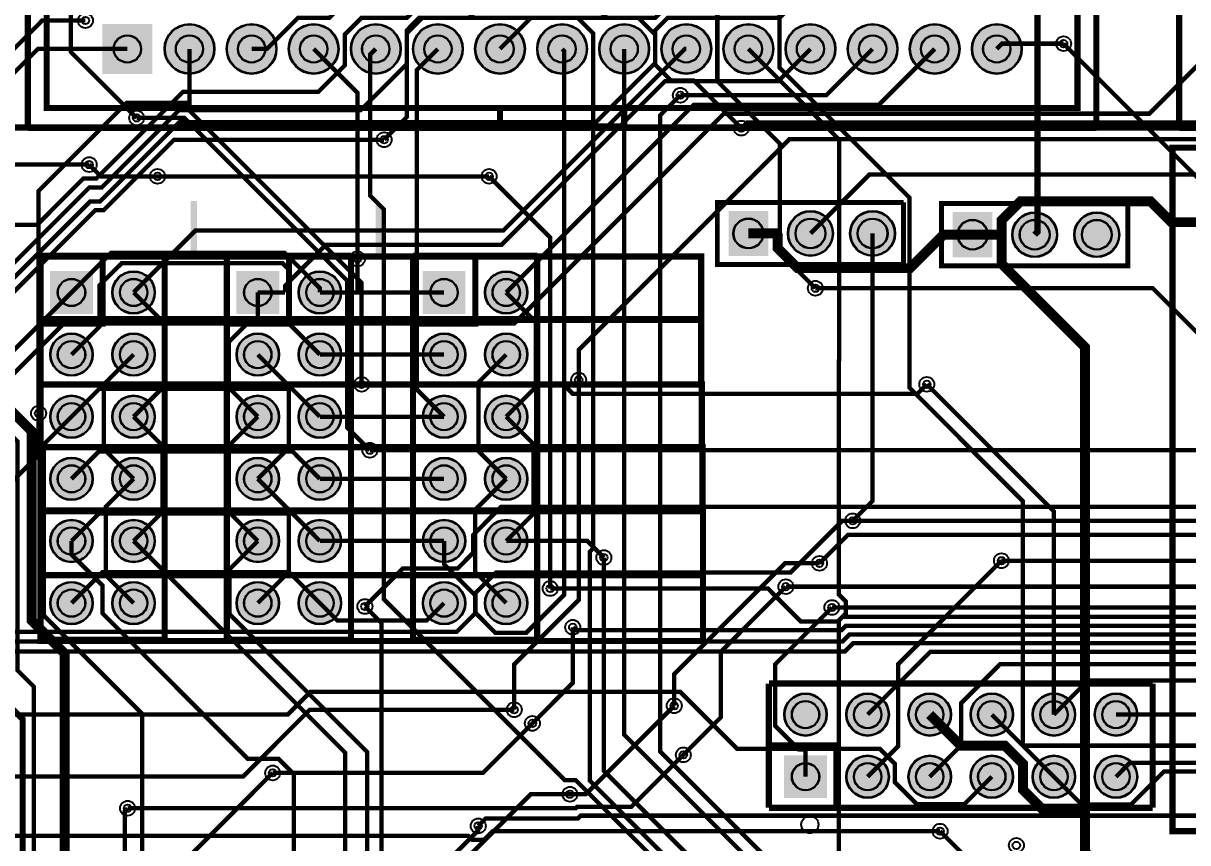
# Model space of a CAD drawing. Header units: millimetres. Extents: x 0 to 210, y -1 to 136.
# Drawn here: x 35.62 to 83.25, y 34.96 to 68.46 of the extents above; entities that cross this region are included whole.
import ezdxf

# ---------------------------------------------------------------- set-up
doc = ezdxf.new("R2010")
doc.units = ezdxf.units.MM
for name, color, linetype, true_color in [('BottomLayer', 7, 'Continuous', 0x0000ff), ('BottomSolderMaskLayer', 7, 'Continuous', 0xaa00ff), ('Hole', 7, 'Continuous', 0x222222), ('Multi-Layer', 7, 'Continuous', 0xc0c0c0), ('TopLayer', 7, 'Continuous', 0xff0000), ('TopSilkLayer', 7, 'Continuous', 0xffcc00), ('TopSolderMaskLayer', 7, 'Continuous', 0x800080)]:
    doc.layers.add(name, color=color, linetype=linetype, true_color=true_color)

msp = doc.modelspace()

# ---------------------------------------------------------------- hatches: boundary and pattern name
at = {"layer": 'BottomSolderMaskLayer'}
for points in [[(38.852, 68.436), (40.903, 68.436), (40.903, 66.385), (38.852, 66.385)], [(41.392, 67.411, 1), (43.443, 67.411, 1)], [(43.932, 67.411, 1), (45.983, 67.411, 1)], [(46.472, 67.411, 1), (48.523, 67.411, 1)], [(49.012, 67.411, 1), (51.063, 67.411, 1)], [(51.552, 67.411, 1), (53.603, 67.411, 1)], [(54.092, 67.411, 1), (56.143, 67.411, 1)], [(56.632, 67.411, 1), (58.683, 67.411, 1)], [(59.172, 67.411, 1), (61.223, 67.411, 1)], [(61.712, 67.411, 1), (63.763, 67.411, 1)], [(64.252, 67.411, 1), (66.303, 67.411, 1)], [(66.792, 67.411, 1), (68.843, 67.411, 1)], [(69.332, 67.411, 1), (71.383, 67.411, 1)], [(71.872, 67.411, 1), (73.923, 67.411, 1)], [(74.412, 67.411, 1), (76.463, 67.411, 1)], [(64.465, 60.792), (66.091, 60.792), (66.091, 58.941), (64.465, 58.941)], [(66.892, 59.867, 1), (68.743, 59.867, 1)], [(69.432, 59.867, 1), (71.283, 59.867, 1)], [(73.635, 60.743), (75.26, 60.743), (75.26, 58.892), (73.635, 58.892)], [(76.062, 59.817, 1), (77.913, 59.817, 1)], [(78.602, 59.817, 1), (80.453, 59.817, 1)], [(38.467, 58.33), (38.467, 56.58), (36.717, 56.58), (36.717, 58.33)], [(39.257, 57.455, 1), (41.008, 57.455, 1)], [(46.087, 58.33), (46.087, 56.58), (44.337, 56.58), (44.337, 58.33)], [(46.877, 57.455, 1), (48.628, 57.455, 1)], [(53.707, 58.33), (53.707, 56.58), (51.957, 56.58), (51.957, 58.33)], [(54.497, 57.455, 1), (56.248, 57.455, 1)], [(36.717, 54.915, 1), (38.468, 54.915, 1)], [(39.257, 54.915, 1), (41.008, 54.915, 1)], [(44.337, 54.915, 1), (46.088, 54.915, 1)], [(46.877, 54.915, 1), (48.628, 54.915, 1)], [(51.957, 54.915, 1), (53.708, 54.915, 1)], [(54.497, 54.915, 1), (56.248, 54.915, 1)], [(36.717, 52.375, 1), (38.468, 52.375, 1)], [(39.257, 52.375, 1), (41.008, 52.375, 1)], [(44.337, 52.375, 1), (46.088, 52.375, 1)], [(46.877, 52.375, 1), (48.628, 52.375, 1)], [(51.957, 52.375, 1), (53.708, 52.375, 1)], [(54.497, 52.375, 1), (56.248, 52.375, 1)], [(36.717, 49.835, 1), (38.468, 49.835, 1)], [(39.257, 49.835, 1), (41.008, 49.835, 1)], [(44.337, 49.835, 1), (46.088, 49.835, 1)], [(46.877, 49.835, 1), (48.628, 49.835, 1)], [(51.957, 49.835, 1), (53.708, 49.835, 1)], [(54.497, 49.835, 1), (56.248, 49.835, 1)], [(36.717, 47.295, 1), (38.468, 47.295, 1)], [(39.257, 47.295, 1), (41.008, 47.295, 1)], [(44.337, 47.295, 1), (46.088, 47.295, 1)], [(46.877, 47.295, 1), (48.628, 47.295, 1)], [(51.957, 47.295, 1), (53.708, 47.295, 1)], [(54.497, 47.295, 1), (56.248, 47.295, 1)], [(36.717, 44.755, 1), (38.468, 44.755, 1)], [(39.257, 44.755, 1), (41.008, 44.755, 1)], [(44.337, 44.755, 1), (46.088, 44.755, 1)], [(46.877, 44.755, 1), (48.628, 44.755, 1)], [(51.957, 44.755, 1), (53.708, 44.755, 1)], [(54.497, 44.755, 1), (56.248, 44.755, 1)], [(66.739, 40.197, 1), (68.49, 40.197, 1)], [(69.279, 40.197, 1), (71.03, 40.197, 1)], [(71.819, 40.197, 1), (73.57, 40.197, 1)], [(74.359, 40.197, 1), (76.11, 40.197, 1)], [(76.899, 40.197, 1), (78.65, 40.197, 1)], [(79.439, 40.197, 1), (81.19, 40.197, 1)], [(66.739, 38.532), (68.49, 38.532), (68.49, 36.782), (66.739, 36.782)], [(69.279, 37.657, 1), (71.03, 37.657, 1)], [(71.819, 37.657, 1), (73.57, 37.657, 1)], [(74.359, 37.657, 1), (76.11, 37.657, 1)], [(76.899, 37.657, 1), (78.65, 37.657, 1)], [(79.439, 37.657, 1), (81.19, 37.657, 1)]]:
    msp.add_hatch(color=256, dxfattribs=at).paths.add_polyline_path(points)
at = {"layer": 'Multi-Layer'}
for points in [[(38.878, 68.411), (40.878, 68.411), (40.878, 66.411), (38.878, 66.411)], [(41.418, 67.411, 1), (43.418, 67.411, 1)], [(43.958, 67.411, 1), (45.958, 67.411, 1)], [(46.498, 67.411, 1), (48.498, 67.411, 1)], [(49.038, 67.411, 1), (51.038, 67.411, 1)], [(51.578, 67.411, 1), (53.578, 67.411, 1)], [(54.118, 67.411, 1), (56.118, 67.411, 1)], [(56.658, 67.411, 1), (58.658, 67.411, 1)], [(59.198, 67.411, 1), (61.198, 67.411, 1)], [(61.738, 67.411, 1), (63.738, 67.411, 1)], [(64.278, 67.411, 1), (66.278, 67.411, 1)], [(66.818, 67.411, 1), (68.818, 67.411, 1)], [(69.358, 67.411, 1), (71.358, 67.411, 1)], [(71.898, 67.411, 1), (73.898, 67.411, 1)], [(74.438, 67.411, 1), (76.438, 67.411, 1)], [(64.49, 60.767), (66.065, 60.767), (66.065, 58.967), (64.49, 58.967)], [(66.918, 59.867, 1), (68.718, 59.867, 1)], [(69.458, 59.867, 1), (71.258, 59.867, 1)], [(73.66, 60.717), (75.235, 60.717), (75.235, 58.917), (73.66, 58.917)], [(76.088, 59.817, 1), (77.888, 59.817, 1)], [(78.628, 59.817, 1), (80.428, 59.817, 1)], [(38.442, 58.305), (38.442, 56.605), (36.742, 56.605), (36.742, 58.305)], [(39.282, 57.455, 1), (40.982, 57.455, 1)], [(46.062, 58.305), (46.062, 56.605), (44.362, 56.605), (44.362, 58.305)], [(46.902, 57.455, 1), (48.602, 57.455, 1)], [(53.682, 58.305), (53.682, 56.605), (51.982, 56.605), (51.982, 58.305)], [(54.522, 57.455, 1), (56.222, 57.455, 1)], [(36.742, 54.915, 1), (38.442, 54.915, 1)], [(39.282, 54.915, 1), (40.982, 54.915, 1)], [(44.362, 54.915, 1), (46.062, 54.915, 1)], [(46.902, 54.915, 1), (48.602, 54.915, 1)], [(51.982, 54.915, 1), (53.682, 54.915, 1)], [(54.522, 54.915, 1), (56.222, 54.915, 1)], [(36.742, 52.375, 1), (38.442, 52.375, 1)], [(39.282, 52.375, 1), (40.982, 52.375, 1)], [(44.362, 52.375, 1), (46.062, 52.375, 1)], [(46.902, 52.375, 1), (48.602, 52.375, 1)], [(51.982, 52.375, 1), (53.682, 52.375, 1)], [(54.522, 52.375, 1), (56.222, 52.375, 1)], [(36.742, 49.835, 1), (38.442, 49.835, 1)], [(39.282, 49.835, 1), (40.982, 49.835, 1)], [(44.362, 49.835, 1), (46.062, 49.835, 1)], [(46.902, 49.835, 1), (48.602, 49.835, 1)], [(51.982, 49.835, 1), (53.682, 49.835, 1)], [(54.522, 49.835, 1), (56.222, 49.835, 1)], [(36.742, 47.295, 1), (38.442, 47.295, 1)], [(39.282, 47.295, 1), (40.982, 47.295, 1)], [(44.362, 47.295, 1), (46.062, 47.295, 1)], [(46.902, 47.295, 1), (48.602, 47.295, 1)], [(51.982, 47.295, 1), (53.682, 47.295, 1)], [(54.522, 47.295, 1), (56.222, 47.295, 1)], [(36.742, 44.755, 1), (38.442, 44.755, 1)], [(39.282, 44.755, 1), (40.982, 44.755, 1)], [(44.362, 44.755, 1), (46.062, 44.755, 1)], [(46.902, 44.755, 1), (48.602, 44.755, 1)], [(51.982, 44.755, 1), (53.682, 44.755, 1)], [(54.522, 44.755, 1), (56.222, 44.755, 1)], [(66.765, 40.197, 1), (68.465, 40.197, 1)], [(69.305, 40.197, 1), (71.005, 40.197, 1)], [(71.845, 40.197, 1), (73.545, 40.197, 1)], [(74.385, 40.197, 1), (76.085, 40.197, 1)], [(76.925, 40.197, 1), (78.625, 40.197, 1)], [(79.465, 40.197, 1), (81.165, 40.197, 1)], [(66.765, 38.507), (68.464, 38.507), (68.464, 36.807), (66.765, 36.807)], [(69.305, 37.657, 1), (71.005, 37.657, 1)], [(71.845, 37.657, 1), (73.545, 37.657, 1)], [(74.385, 37.657, 1), (76.085, 37.657, 1)], [(76.925, 37.657, 1), (78.625, 37.657, 1)], [(79.465, 37.657, 1), (81.165, 37.657, 1)]]:
    msp.add_hatch(color=256, dxfattribs=at).paths.add_polyline_path(points)
at = {"layer": 'TopSilkLayer'}
for points in [[(42.469, 61.189), (42.723, 61.189), (42.723, 59.03), (42.469, 59.03), (42.469, 61.189)], [(50.038, 61.036), (50.292, 61.036), (50.292, 58.877), (50.038, 58.877), (50.038, 61.036)]]:
    msp.add_hatch(color=256, dxfattribs=at).paths.add_polyline_path(points)
at = {"layer": 'TopSolderMaskLayer'}
for points in [[(38.852, 68.436), (40.903, 68.436), (40.903, 66.385), (38.852, 66.385)], [(41.392, 67.411, 1), (43.443, 67.411, 1)], [(43.932, 67.411, 1), (45.983, 67.411, 1)], [(46.472, 67.411, 1), (48.523, 67.411, 1)], [(49.012, 67.411, 1), (51.063, 67.411, 1)], [(51.552, 67.411, 1), (53.603, 67.411, 1)], [(54.092, 67.411, 1), (56.143, 67.411, 1)], [(56.632, 67.411, 1), (58.683, 67.411, 1)], [(59.172, 67.411, 1), (61.223, 67.411, 1)], [(61.712, 67.411, 1), (63.763, 67.411, 1)], [(64.252, 67.411, 1), (66.303, 67.411, 1)], [(66.792, 67.411, 1), (68.843, 67.411, 1)], [(69.332, 67.411, 1), (71.383, 67.411, 1)], [(71.872, 67.411, 1), (73.923, 67.411, 1)], [(74.412, 67.411, 1), (76.463, 67.411, 1)], [(64.465, 60.792), (66.091, 60.792), (66.091, 58.941), (64.465, 58.941)], [(66.892, 59.867, 1), (68.743, 59.867, 1)], [(69.432, 59.867, 1), (71.283, 59.867, 1)], [(73.635, 60.743), (75.26, 60.743), (75.26, 58.892), (73.635, 58.892)], [(76.062, 59.817, 1), (77.913, 59.817, 1)], [(78.602, 59.817, 1), (80.453, 59.817, 1)], [(38.467, 58.33), (38.467, 56.58), (36.717, 56.58), (36.717, 58.33)], [(39.257, 57.455, 1), (41.008, 57.455, 1)], [(46.087, 58.33), (46.087, 56.58), (44.337, 56.58), (44.337, 58.33)], [(46.877, 57.455, 1), (48.628, 57.455, 1)], [(53.707, 58.33), (53.707, 56.58), (51.957, 56.58), (51.957, 58.33)], [(54.497, 57.455, 1), (56.248, 57.455, 1)], [(36.717, 54.915, 1), (38.468, 54.915, 1)], [(39.257, 54.915, 1), (41.008, 54.915, 1)], [(44.337, 54.915, 1), (46.088, 54.915, 1)], [(46.877, 54.915, 1), (48.628, 54.915, 1)], [(51.957, 54.915, 1), (53.708, 54.915, 1)], [(54.497, 54.915, 1), (56.248, 54.915, 1)], [(36.717, 52.375, 1), (38.468, 52.375, 1)], [(39.257, 52.375, 1), (41.008, 52.375, 1)], [(44.337, 52.375, 1), (46.088, 52.375, 1)], [(46.877, 52.375, 1), (48.628, 52.375, 1)], [(51.957, 52.375, 1), (53.708, 52.375, 1)], [(54.497, 52.375, 1), (56.248, 52.375, 1)], [(36.717, 49.835, 1), (38.468, 49.835, 1)], [(39.257, 49.835, 1), (41.008, 49.835, 1)], [(44.337, 49.835, 1), (46.088, 49.835, 1)], [(46.877, 49.835, 1), (48.628, 49.835, 1)], [(51.957, 49.835, 1), (53.708, 49.835, 1)], [(54.497, 49.835, 1), (56.248, 49.835, 1)], [(36.717, 47.295, 1), (38.468, 47.295, 1)], [(39.257, 47.295, 1), (41.008, 47.295, 1)], [(44.337, 47.295, 1), (46.088, 47.295, 1)], [(46.877, 47.295, 1), (48.628, 47.295, 1)], [(51.957, 47.295, 1), (53.708, 47.295, 1)], [(54.497, 47.295, 1), (56.248, 47.295, 1)], [(36.717, 44.755, 1), (38.468, 44.755, 1)], [(39.257, 44.755, 1), (41.008, 44.755, 1)], [(44.337, 44.755, 1), (46.088, 44.755, 1)], [(46.877, 44.755, 1), (48.628, 44.755, 1)], [(51.957, 44.755, 1), (53.708, 44.755, 1)], [(54.497, 44.755, 1), (56.248, 44.755, 1)], [(66.739, 40.197, 1), (68.49, 40.197, 1)], [(69.279, 40.197, 1), (71.03, 40.197, 1)], [(71.819, 40.197, 1), (73.57, 40.197, 1)], [(74.359, 40.197, 1), (76.11, 40.197, 1)], [(76.899, 40.197, 1), (78.65, 40.197, 1)], [(79.439, 40.197, 1), (81.19, 40.197, 1)], [(66.739, 38.532), (68.49, 38.532), (68.49, 36.782), (66.739, 36.782)], [(69.279, 37.657, 1), (71.03, 37.657, 1)], [(71.819, 37.657, 1), (73.57, 37.657, 1)], [(74.359, 37.657, 1), (76.11, 37.657, 1)], [(76.899, 37.657, 1), (78.65, 37.657, 1)], [(79.439, 37.657, 1), (81.19, 37.657, 1)]]:
    msp.add_hatch(color=256, dxfattribs=at).paths.add_polyline_path(points)

# ---------------------------------------------------------------- linework, layer by layer
at = {"layer": 'BottomLayer'}
for points, const_width in [([(76.988, 59.817), (77.1, 59.93), (77.1, 96.987), (73.092, 100.995)], 0.254), ([(77.775, 37.657), (76.505, 38.927), (76.505, 48.923), (71.872, 53.556), (71.872, 61.323), (66.548, 66.647), (66.548, 72.254), (55.834, 82.968)], 0.178), ([(44.958, 67.411), (45.584, 67.411), (46.854, 68.681), (48.138, 68.681), (48.766, 69.309), (48.766, 81.822), (48.887, 81.942)], 0.178), ([(68.019, 57.627), (66.567, 59.079), (66.567, 63.535), (64.008, 66.094), (64.008, 70.49), (54.011, 80.487), (50.636, 80.487)], 0.178), ([(56.179, 72.291), (57.202, 72.291), (58.929, 70.564), (58.929, 69.242), (59.49, 68.681), (60.779, 68.681), (61.469, 67.991), (61.469, 66.766), (62.118, 66.117), (63.043, 66.117), (64.989, 64.172)], 0.178), ([(50.379, 63.699), (51.309, 64.629), (51.309, 68.053), (51.937, 68.681), (53.848, 68.681), (55.118, 69.951)], 0.178), ([(38.161, 68.571), (36.393, 68.571), (30.557, 62.735), (27.253, 62.735), (25.906, 61.388), (25.906, 59.003), (25.409, 58.506), (25.046, 58.506), (24.349, 59.203), (22.809, 59.203), (21.696, 58.09), (21.108, 58.09)], 0.178), ([(55.118, 67.411), (56.386, 68.68), (58.3, 68.68), (58.927, 68.052), (58.927, 46.989), (58.794, 46.856), (58.794, 37.492), (70.838, 25.448), (70.838, 24.892), (74.16, 21.57), (75.56, 21.57)], 0.178), ([(78.17, 67.626), (84.423, 61.372), (84.423, 32.875), (84.643, 32.655), (84.643, 25.513)], 0.178), ([(30.109, 61.299), (36.22, 67.411), (39.878, 67.411)], 0.178), ([(42.418, 67.411), (42.418, 65.203)], 0.178), ([(49.289, 58.829), (49.289, 65.619), (47.498, 67.411)], 0.178), ([(71.305, 21.736), (70.12, 22.922), (70.12, 25.612), (58.217, 37.515), (57.77, 37.515), (50.369, 44.916), (50.369, 60.854), (49.805, 61.417), (49.805, 67.178), (50.038, 67.411)], 0.178), ([(52.832, 52.375), (51.714, 53.494), (51.714, 66.547), (52.578, 67.411)], 0.178), ([(52.832, 47.295), (52.832, 46.341), (54.102, 45.071), (54.102, 44.369), (54.931, 43.54), (56.191, 43.54), (57.746, 45.095), (57.746, 67.322), (57.658, 67.411)], 0.178), ([(76.58, 24.311), (75.747, 25.143), (74.43, 25.143), (60.198, 39.375), (60.198, 67.411)], 0.178), ([(76.699, 25.196), (68.972, 32.923), (68.972, 44.041), (69.269, 44.338), (69.269, 44.814), (68.972, 45.112), (68.972, 54.67), (68.987, 54.685), (68.987, 63.702), (65.278, 67.411)], 0.178), ([(42.418, 65.203), (39.844, 65.203), (36.245, 61.605), (36.245, 52.513)], 0.178), ([(42.418, 65.203), (42.418, 64.89), (49.459, 57.849), (49.459, 53.699)], 0.178), ([(62.496, 65.519), (61.671, 64.695), (61.671, 38.688), (74.29, 26.069), (74.354, 26.069), (74.354, 26.069)], 0.178), ([(40.257, 64.591), (42.211, 64.591), (48.871, 57.931), (48.871, 51.929), (49.796, 51.004)], 0.178), ([(38.315, 62.683), (38.796, 62.202), (41.109, 62.202)], 0.178), ([(54.672, 62.202), (57.173, 59.701), (57.173, 45.352)], 0.178), ([(74.448, 59.817), (75.642, 59.817)], 0.406), ([(79.045, 36.356), (79.045, 55.22), (75.642, 58.623), (75.642, 59.817)], 0.406), ([(70.358, 59.867), (70.358, 48.933), (69.545, 48.12)], 0.178), ([(47.752, 57.455), (47.752, 57.631), (46.313, 59.07), (39.208, 59.07), (37.592, 57.455)], 0.178), ([(47.752, 54.915), (46.485, 56.182), (46.485, 58.393), (46.224, 58.653), (39.648, 58.653), (38.736, 57.742), (38.736, 56.059), (37.592, 54.915)], 0.178), ([(40.132, 52.375), (41.374, 53.617), (41.374, 56.213), (40.132, 57.455)], 0.178), ([(45.212, 57.455), (45.212, 56.338)], 0.178), ([(55.372, 52.375), (56.59, 53.593), (56.59, 56.237), (55.372, 57.455)], 0.178), ([(45.212, 52.375), (44.029, 53.559), (44.029, 55.434), (44.933, 56.338), (45.212, 56.338)], 0.178), ([(31.998, 55.755), (35.968, 51.784), (35.968, 44.039), (37.312, 42.695), (37.312, 31.307)], 0.406), ([(40.132, 49.835), (38.915, 51.052), (38.915, 53.698), (40.132, 54.915)], 0.178), ([(45.212, 49.835), (46.482, 51.105), (46.482, 53.645), (45.212, 54.915)], 0.178), ([(55.372, 49.835), (54.242, 50.965), (54.242, 53.785), (55.372, 54.915)], 0.178), ([(55.7, 40.396), (55.7, 42.248), (58.337, 44.885), (58.337, 53.881)], 0.178), ([(77.775, 40.197), (77.775, 48.5), (72.575, 53.699)], 0.178), ([(36.34, 24.721), (36.054, 25.007), (36.054, 41.334), (35.381, 42.007), (35.381, 51.364), (33.901, 52.844)], 0.178), ([(41.326, 23.89), (41.326, 25.75), (40.482, 26.594), (40.482, 40.226), (36.464, 44.244), (36.464, 51.247), (37.592, 52.375)], 0.178), ([(40.132, 52.375), (41.316, 51.191), (41.316, 48.479), (40.132, 47.295)], 0.178), ([(45.212, 52.375), (44.029, 51.191), (44.029, 48.479), (45.212, 47.295)], 0.178), ([(55.372, 47.295), (56.491, 48.414), (56.491, 51.256), (55.372, 52.375)], 0.178), ([(40.132, 44.755), (39.002, 45.885), (39.002, 48.705), (40.132, 49.835)], 0.178), ([(45.212, 44.755), (46.482, 46.025), (46.482, 48.565), (45.212, 49.835)], 0.178), ([(55.372, 44.755), (54.102, 46.025), (54.102, 48.565), (55.372, 49.835)], 0.178), ([(37.592, 47.295), (37.592, 46.742), (38.862, 45.472), (38.862, 44.333), (44.808, 38.387), (46.059, 38.387), (46.683, 37.763), (46.683, 23.89)], 0.178), ([(48.788, 25.028), (48.788, 38.64), (40.132, 47.295)], 0.178), ([(45.212, 47.295), (44.058, 46.14), (44.058, 44.297), (49.682, 38.673), (49.682, 31.74)], 0.178), ([(59.367, 46.618), (59.367, 37.899), (65.383, 31.884)], 0.178), ([(68.187, 46.382), (66.776, 46.382), (62.245, 41.851), (62.245, 40.559)], 0.178), ([(75.63, 46.487), (71.408, 42.265), (71.408, 38.91), (70.155, 37.657)], 0.178), ([(66.812, 45.427), (64.147, 42.762), (64.147, 40.081), (62.618, 38.552)], 0.178), ([(50.278, 33.496), (50.278, 43.932), (49.593, 44.618)], 0.178), ([(68.696, 44.576), (66.371, 42.251), (66.371, 39.739), (67.335, 38.774), (67.615, 38.774)], 0.178), ([(56.443, 39.838), (58.094, 41.49), (58.094, 43.766)], 0.178), ([(33.67, 29.967), (33.67, 31.837), (34.607, 32.774), (35.224, 32.774), (35.596, 33.146), (35.596, 40.008), (34.188, 41.416)], 0.254), ([(79.045, 36.356), (77.272, 36.356), (76.505, 37.124), (76.505, 38.195), (75.773, 38.927), (73.965, 38.927), (72.695, 40.197)], 0.406), ([(67.615, 37.657), (67.615, 38.774)], 0.178), ([(45.821, 37.814), (42.456, 34.449), (42.456, 23.202)], 0.178), ([(57.979, 36.941), (56.374, 36.941), (50.37, 30.938), (50.37, 25.02), (48.654, 23.304)], 0.178), ([(39.774, 25.299), (39.774, 36.256), (39.886, 36.368)], 0.178), ([(82.321, 31.307), (79.045, 34.584), (79.045, 36.356)], 0.406), ([(54.228, 35.646), (54.228, 35.464), (49.466, 30.701), (49.466, 24.857), (49.063, 24.454), (48.134, 24.454), (47.383, 25.206)], 0.178), ([(79.48, 24.876), (78.727, 25.629), (78.727, 28.84), (77.411, 30.156), (76.865, 30.156), (75.971, 31.049), (75.971, 32.576), (73.117, 35.43)], 0.178)]:
    msp.add_lwpolyline(points, dxfattribs=dict(at, const_width=const_width))
at = {"layer": 'BottomSolderMaskLayer'}
for centre, radius in [((42.418, 67.411), 1.025), ((44.958, 67.411), 1.025), ((47.498, 67.411), 1.025), ((50.038, 67.411), 1.025), ((52.578, 67.411), 1.025), ((55.118, 67.411), 1.025), ((57.658, 67.411), 1.025), ((60.198, 67.411), 1.025), ((62.738, 67.411), 1.025), ((65.278, 67.411), 1.025), ((67.818, 67.411), 1.025), ((70.358, 67.411), 1.025), ((72.898, 67.411), 1.025), ((75.438, 67.411), 1.025), ((39.878, 67.411), 0.564), ((42.418, 67.411), 0.564), ((44.958, 67.411), 0.564), ((47.498, 67.411), 0.564), ((50.038, 67.411), 0.564), ((52.578, 67.411), 0.564), ((55.118, 67.411), 0.564), ((57.658, 67.411), 0.564), ((60.198, 67.411), 0.564), ((62.738, 67.411), 0.564), ((65.278, 67.411), 0.564), ((67.818, 67.411), 0.564), ((70.358, 67.411), 0.564), ((72.898, 67.411), 0.564), ((75.438, 67.411), 0.564), ((65.278, 59.867), 0.619), ((67.818, 59.867), 0.925), ((70.358, 59.867), 0.925), ((76.988, 59.817), 0.925), ((79.528, 59.817), 0.925), ((67.818, 59.867), 0.617), ((70.358, 59.867), 0.617), ((74.448, 59.817), 0.619), ((76.988, 59.817), 0.617), ((79.528, 59.817), 0.617), ((40.132, 57.455), 0.875), ((47.752, 57.455), 0.875), ((55.372, 57.455), 0.875), ((37.592, 57.455), 0.566), ((40.132, 57.455), 0.566), ((45.212, 57.455), 0.566), ((47.752, 57.455), 0.566), ((52.832, 57.455), 0.566), ((55.372, 57.455), 0.566), ((37.592, 54.915), 0.875), ((40.132, 54.915), 0.875), ((45.212, 54.915), 0.875), ((47.752, 54.915), 0.875), ((52.832, 54.915), 0.875), ((55.372, 54.915), 0.875), ((37.592, 54.915), 0.566), ((40.132, 54.915), 0.566), ((45.212, 54.915), 0.566), ((47.752, 54.915), 0.566), ((52.832, 54.915), 0.566), ((55.372, 54.915), 0.566), ((37.592, 52.375), 0.875), ((37.592, 52.375), 0.566), ((40.132, 52.375), 0.875), ((40.132, 52.375), 0.566), ((45.212, 52.375), 0.875), ((45.212, 52.375), 0.566), ((47.752, 52.375), 0.875), ((47.752, 52.375), 0.566), ((52.832, 52.375), 0.875), ((52.832, 52.375), 0.566), ((55.372, 52.375), 0.875), ((55.372, 52.375), 0.566), ((37.592, 49.835), 0.875), ((40.132, 49.835), 0.875), ((45.212, 49.835), 0.875), ((47.752, 49.835), 0.875), ((52.832, 49.835), 0.875), ((55.372, 49.835), 0.875), ((37.592, 49.835), 0.566), ((40.132, 49.835), 0.566), ((45.212, 49.835), 0.566), ((47.752, 49.835), 0.566), ((52.832, 49.835), 0.566), ((55.372, 49.835), 0.566), ((37.592, 47.295), 0.875), ((40.132, 47.295), 0.875), ((45.212, 47.295), 0.875), ((47.752, 47.295), 0.875), ((52.832, 47.295), 0.875), ((55.372, 47.295), 0.875), ((37.592, 47.295), 0.566), ((40.132, 47.295), 0.566), ((45.212, 47.295), 0.566), ((47.752, 47.295), 0.566), ((52.832, 47.295), 0.566), ((55.372, 47.295), 0.566), ((37.592, 44.755), 0.875), ((37.592, 44.755), 0.566), ((40.132, 44.755), 0.875), ((40.132, 44.755), 0.566), ((45.212, 44.755), 0.875), ((45.212, 44.755), 0.566), ((47.752, 44.755), 0.875), ((47.752, 44.755), 0.566), ((52.832, 44.755), 0.875), ((52.832, 44.755), 0.566), ((55.372, 44.755), 0.875), ((55.372, 44.755), 0.566), ((67.615, 40.197), 0.875), ((70.155, 40.197), 0.875), ((72.695, 40.197), 0.875), ((75.235, 40.197), 0.875), ((77.775, 40.197), 0.875), ((80.315, 40.197), 0.875), ((67.615, 40.197), 0.566), ((70.155, 40.197), 0.566), ((72.695, 40.197), 0.566), ((75.235, 40.197), 0.566), ((77.775, 40.197), 0.566), ((80.315, 40.197), 0.566), ((67.615, 37.657), 0.566), ((70.155, 37.657), 0.875), ((70.155, 37.657), 0.566), ((72.695, 37.657), 0.875), ((72.695, 37.657), 0.566), ((75.235, 37.657), 0.875), ((75.235, 37.657), 0.566), ((77.775, 37.657), 0.875), ((77.775, 37.657), 0.566), ((80.315, 37.657), 0.875), ((80.315, 37.657), 0.566)]:
    msp.add_circle(centre, radius, dxfattribs=at)
at = {"layer": 'Hole'}
for centre in [(38.161, 68.571), (78.17, 67.626), (62.496, 65.519), (40.257, 64.591), (64.989, 64.171), (50.379, 63.699), (38.315, 62.683), (41.109, 62.202), (54.672, 62.202), (49.289, 58.829), (68.019, 57.627), (49.459, 53.699), (58.337, 53.881), (72.575, 53.699), (36.245, 52.513), (49.796, 51.004), (69.545, 48.12), (59.367, 46.618), (68.187, 46.382), (75.63, 46.487), (57.173, 45.352), (66.812, 45.427), (49.593, 44.617), (68.696, 44.576), (58.094, 43.766), (55.7, 40.395), (62.245, 40.559), (56.443, 39.838), (62.618, 38.552), (45.821, 37.814), (57.979, 36.941), (39.886, 36.368), (54.228, 35.646), (73.117, 35.43), (76.239, 34.849)]:
    msp.add_circle(centre, 0.152, dxfattribs=at)
at = {"layer": 'Multi-Layer'}
for centre, radius in [((38.161, 68.571), 0.305), ((42.418, 67.411), 1), ((44.958, 67.411), 1), ((47.498, 67.411), 1), ((50.038, 67.411), 1), ((52.578, 67.411), 1), ((55.118, 67.411), 1), ((57.658, 67.411), 1), ((60.198, 67.411), 1), ((62.738, 67.411), 1), ((65.278, 67.411), 1), ((67.818, 67.411), 1), ((70.358, 67.411), 1), ((72.898, 67.411), 1), ((75.438, 67.411), 1), ((39.878, 67.411), 0.55), ((42.418, 67.411), 0.55), ((44.958, 67.411), 0.55), ((47.498, 67.411), 0.55), ((50.038, 67.411), 0.55), ((52.578, 67.411), 0.55), ((55.118, 67.411), 0.55), ((57.658, 67.411), 0.55), ((60.198, 67.411), 0.55), ((62.738, 67.411), 0.55), ((65.278, 67.411), 0.55), ((67.818, 67.411), 0.55), ((70.358, 67.411), 0.55), ((72.898, 67.411), 0.55), ((75.438, 67.411), 0.55), ((78.17, 67.626), 0.305), ((62.496, 65.519), 0.305), ((40.257, 64.591), 0.305), ((64.989, 64.171), 0.305), ((50.379, 63.699), 0.305), ((38.315, 62.683), 0.305), ((41.109, 62.202), 0.305), ((54.672, 62.202), 0.305), ((67.818, 59.867), 0.9), ((70.358, 59.867), 0.9), ((76.988, 59.817), 0.9), ((79.528, 59.817), 0.9), ((65.278, 59.867), 0.6), ((67.818, 59.867), 0.6), ((70.358, 59.867), 0.6), ((74.448, 59.817), 0.6), ((76.988, 59.817), 0.6), ((79.528, 59.817), 0.6), ((49.289, 58.829), 0.305), ((40.132, 57.455), 0.85), ((47.752, 57.455), 0.85), ((55.372, 57.455), 0.85), ((37.592, 57.455), 0.55), ((40.132, 57.455), 0.55), ((45.212, 57.455), 0.55), ((47.752, 57.455), 0.55), ((52.832, 57.455), 0.55), ((55.372, 57.455), 0.55), ((68.019, 57.627), 0.305), ((37.592, 54.915), 0.85), ((40.132, 54.915), 0.85), ((45.212, 54.915), 0.85), ((47.752, 54.915), 0.85), ((52.832, 54.915), 0.85), ((55.372, 54.915), 0.85), ((37.592, 54.915), 0.55), ((40.132, 54.915), 0.55), ((45.212, 54.915), 0.55), ((47.752, 54.915), 0.55), ((52.832, 54.915), 0.55), ((55.372, 54.915), 0.55), ((49.459, 53.699), 0.305), ((58.337, 53.881), 0.305), ((72.575, 53.699), 0.305), ((37.592, 52.375), 0.85), ((37.592, 52.375), 0.55), ((40.132, 52.375), 0.85), ((40.132, 52.375), 0.55), ((45.212, 52.375), 0.85), ((45.212, 52.375), 0.55), ((47.752, 52.375), 0.85), ((47.752, 52.375), 0.55), ((52.832, 52.375), 0.85), ((52.832, 52.375), 0.55), ((55.372, 52.375), 0.85), ((55.372, 52.375), 0.55), ((36.245, 52.513), 0.305), ((49.796, 51.004), 0.305), ((37.592, 49.835), 0.85), ((40.132, 49.835), 0.85), ((45.212, 49.835), 0.85), ((47.752, 49.835), 0.85), ((52.832, 49.835), 0.85), ((55.372, 49.835), 0.85), ((37.592, 49.835), 0.55), ((40.132, 49.835), 0.55), ((45.212, 49.835), 0.55), ((47.752, 49.835), 0.55), ((52.832, 49.835), 0.55), ((55.372, 49.835), 0.55), ((37.592, 47.295), 0.85), ((40.132, 47.295), 0.85), ((45.212, 47.295), 0.85), ((47.752, 47.295), 0.85), ((52.832, 47.295), 0.85), ((55.372, 47.295), 0.85), ((69.545, 48.12), 0.305), ((37.592, 47.295), 0.55), ((40.132, 47.295), 0.55), ((45.212, 47.295), 0.55), ((47.752, 47.295), 0.55), ((52.832, 47.295), 0.55), ((55.372, 47.295), 0.55), ((59.367, 46.618), 0.305), ((68.187, 46.382), 0.305), ((75.63, 46.487), 0.305), ((66.812, 45.427), 0.305), ((37.592, 44.755), 0.85), ((37.592, 44.755), 0.55), ((40.132, 44.755), 0.85), ((40.132, 44.755), 0.55), ((45.212, 44.755), 0.85), ((45.212, 44.755), 0.55), ((47.752, 44.755), 0.85), ((47.752, 44.755), 0.55), ((52.832, 44.755), 0.85), ((52.832, 44.755), 0.55), ((55.372, 44.755), 0.85), ((55.372, 44.755), 0.55), ((57.173, 45.352), 0.305), ((49.593, 44.617), 0.305), ((68.696, 44.576), 0.305), ((58.094, 43.766), 0.305), ((67.615, 40.197), 0.85), ((70.155, 40.197), 0.85), ((72.695, 40.197), 0.85), ((75.235, 40.197), 0.85), ((77.775, 40.197), 0.85), ((80.315, 40.197), 0.85), ((55.7, 40.395), 0.305), ((62.245, 40.559), 0.305), ((67.615, 40.197), 0.55), ((70.155, 40.197), 0.55), ((72.695, 40.197), 0.55), ((75.235, 40.197), 0.55), ((77.775, 40.197), 0.55), ((80.315, 40.197), 0.55), ((56.443, 39.838), 0.305), ((62.618, 38.552), 0.305), ((45.821, 37.814), 0.305), ((67.615, 37.657), 0.55), ((70.155, 37.657), 0.85), ((70.155, 37.657), 0.55), ((72.695, 37.657), 0.85), ((72.695, 37.657), 0.55), ((75.235, 37.657), 0.85), ((75.235, 37.657), 0.55), ((77.775, 37.657), 0.85), ((77.775, 37.657), 0.55), ((80.315, 37.657), 0.85), ((80.315, 37.657), 0.55), ((57.979, 36.941), 0.305), ((39.886, 36.368), 0.305), ((54.228, 35.646), 0.305), ((73.117, 35.43), 0.305), ((76.239, 34.849), 0.305)]:
    msp.add_circle(centre, radius, dxfattribs=at)
at = {"layer": 'TopLayer'}
for points, const_width in [([(86.969, 69.951), (86.864, 69.951), (81.678, 64.765), (64.277, 64.765), (55.697, 56.185), (37.277, 56.185), (34.823, 53.731), (34.823, 52.399), (32.576, 50.153), (28.408, 50.153), (27.551, 49.296), (22.282, 49.296), (21.108, 50.47)], 0.178), ([(23.648, 58.09), (26.466, 55.271), (32.452, 55.271), (38.353, 61.173), (38.757, 61.173), (41.995, 64.411), (59.039, 64.411), (61.468, 66.84), (61.468, 68.173), (61.975, 68.681), (66.548, 68.681), (67.818, 69.951)], 0.178), ([(27.523, 59.623), (28.124, 60.224), (36.189, 60.224), (38.075, 62.11), (38.605, 62.11), (42.152, 65.657), (47.688, 65.657), (48.768, 66.737), (48.768, 67.995), (49.453, 68.681), (51.308, 68.681), (52.578, 69.951)], 0.178), ([(28.101, 58.435), (28.726, 57.81), (34.384, 57.81), (38.327, 61.752), (38.831, 61.752), (41.987, 64.908), (49.419, 64.908), (51.308, 66.797), (51.308, 68.175), (51.813, 68.681), (61.468, 68.681), (62.738, 69.951)], 0.178), ([(39.878, 69.951), (38.707, 69.951), (37.565, 68.81), (37.565, 67.283), (40.257, 64.591)], 0.178), ([(38.315, 62.683), (31.68, 62.683), (27.489, 66.873), (10.975, 66.873), (10.344, 67.504), (10.344, 68.556)], 0.178), ([(75.438, 67.411), (75.653, 67.626), (78.17, 67.626)], 0.178), ([(62.738, 67.411), (62.68, 67.411), (55.26, 59.991), (42.668, 59.991), (40.132, 57.455)], 0.178), ([(67.818, 67.411), (66.499, 66.093), (61.868, 66.093), (55.178, 59.403), (47.998, 59.403), (46.329, 57.734), (46.329, 57.455)], 0.178), ([(72.898, 67.411), (70.611, 65.124), (63.041, 65.124), (55.372, 57.455)], 0.178), ([(62.496, 65.519), (68.466, 65.519), (70.358, 67.411)], 0.178), ([(94.478, 64.949), (93.937, 64.408), (65.225, 64.408), (64.989, 64.172)], 0.178), ([(50.379, 63.699), (41.79, 63.699), (38.906, 60.815), (38.565, 60.815), (33.55, 55.8), (33.55, 53.812), (32.29, 52.553), (26.284, 52.553), (25.669, 51.938), (22.18, 51.938), (21.108, 53.01)], 0.178), ([(58.337, 53.881), (58.337, 55.102), (66.953, 63.718), (88.038, 63.718)], 0.178), ([(54.672, 62.202), (41.109, 62.202)], 0.178), ([(67.818, 59.867), (70.231, 62.28), (84.238, 62.28)], 0.178), ([(84.238, 60.33), (82.577, 60.33), (81.721, 61.185), (76.412, 61.185), (75.642, 60.414), (75.642, 59.817)], 0.406), ([(65.278, 59.867), (66.472, 59.867)], 0.406), ([(73.254, 59.817), (71.885, 58.449), (67.293, 58.449), (66.472, 59.27), (66.472, 59.867)], 0.406), ([(74.448, 59.817), (73.254, 59.817)], 0.406), ([(74.448, 59.817), (75.642, 59.817)], 0.406), ([(49.289, 57.455), (49.289, 58.829)], 0.178), ([(116.584, 58.73), (100.026, 58.73), (96.283, 54.988), (95.864, 54.988), (87.364, 46.487), (75.63, 46.487)], 0.178), ([(87.505, 51.943), (81.821, 57.627), (68.019, 57.627)], 0.178), ([(37.592, 57.455), (34.313, 54.175), (34.313, 53.256), (33.901, 52.844)], 0.178), ([(45.212, 57.455), (46.329, 57.455)], 0.178), ([(47.752, 57.455), (49.289, 57.455)], 0.178), ([(49.289, 57.455), (51.715, 57.455)], 0.178), ([(52.832, 57.455), (51.715, 57.455)], 0.178), ([(66.812, 45.427), (86.965, 45.427), (94.528, 52.99), (95.096, 52.99), (99.636, 57.53)], 0.178), ([(114.617, 57.496), (108.087, 50.966), (93.146, 50.966), (86.757, 44.576), (68.696, 44.576)], 0.178), ([(49.593, 44.618), (51.152, 46.176), (53.39, 46.176), (54.018, 46.805), (54.018, 47.54), (55.172, 48.694), (84.721, 48.694), (87.397, 51.37), (87.743, 51.37), (88.078, 51.705), (88.078, 55.193), (88.377, 55.492)], 0.178), ([(95.42, 55.561), (87.406, 47.547), (69.352, 47.547), (68.187, 46.382)], 0.178), ([(69.545, 48.12), (84.755, 48.12), (87.646, 51.012), (87.891, 51.012), (88.436, 51.557), (88.436, 51.802), (91.268, 54.634), (91.268, 54.816), (92.087, 55.635)], 0.178), ([(52.832, 54.915), (47.752, 54.915)], 0.178), ([(37.592, 52.375), (38.737, 53.52), (46.608, 53.52), (47.752, 52.375)], 0.178), ([(49.459, 53.699), (57.709, 53.699), (58.099, 53.308), (72.185, 53.308), (72.575, 53.699)], 0.178), ([(36.245, 52.513), (36.245, 50.807), (29.824, 44.386), (28.788, 44.386)], 0.178), ([(52.832, 52.375), (47.752, 52.375)], 0.178), ([(37.592, 49.835), (38.713, 50.956), (46.632, 50.956), (47.752, 49.835)], 0.178), ([(49.796, 51.004), (86.145, 51.004)], 0.178), ([(52.832, 49.835), (47.752, 49.835)], 0.178), ([(69.545, 48.12), (69.115, 48.12), (66.995, 46.001), (54.949, 46.001), (54.118, 45.17), (54.118, 44.356), (53.348, 43.585), (28.699, 43.585), (27.936, 44.348), (27.936, 44.584), (24.589, 47.93), (23.648, 47.93)], 0.178), ([(37.592, 47.295), (38.713, 48.416), (46.632, 48.416), (47.752, 47.295)], 0.178), ([(52.832, 47.295), (47.752, 47.295)], 0.178), ([(55.372, 47.295), (58.691, 47.295), (59.367, 46.618)], 0.178), ([(47.752, 44.755), (46.482, 46.025), (38.862, 46.025), (37.592, 44.755)], 0.178), ([(106.542, 45.859), (89.23, 45.859), (87.56, 44.189), (69.12, 44.189), (68.934, 44.003), (67.426, 44.003), (66.077, 45.352), (57.173, 45.352)], 0.178), ([(75.235, 37.657), (74.116, 36.539), (72.162, 36.539), (71.273, 37.427), (71.273, 38.177), (70.649, 38.801), (64.814, 38.801), (62.482, 41.133), (47.371, 41.133), (46.44, 40.201), (28.836, 40.201), (23.648, 45.39)], 0.178), ([(99.987, 45.286), (89.162, 45.286), (87.708, 43.832), (69.268, 43.832), (69.082, 43.646), (58.215, 43.646), (58.094, 43.766)], 0.178), ([(47.752, 44.755), (48.463, 44.044), (52.122, 44.044), (52.832, 44.755)], 0.178), ([(106.652, 44.34), (88.721, 44.34), (87.856, 43.475), (69.416, 43.475), (69.132, 43.191), (28.471, 43.191), (27.214, 44.448)], 0.178), ([(104.352, 43.115), (88.914, 43.115), (88.844, 43.186), (88.073, 43.186), (88.002, 43.115), (69.563, 43.115), (69.227, 42.779), (27.235, 42.779), (26.492, 43.522)], 0.178), ([(115.266, 36.703), (115.266, 37.045), (109.952, 42.358), (93.765, 42.358), (93.365, 42.758), (88.766, 42.758), (88.696, 42.828), (88.221, 42.828), (88.15, 42.758), (72.715, 42.758), (70.155, 40.197)], 0.178), ([(88.458, 42.255), (75.569, 42.255), (73.982, 40.667), (73.982, 38.944), (72.695, 37.657)], 0.178), ([(77.775, 40.197), (79.166, 41.589), (93.257, 41.589)], 0.178), ([(24.84, 39.917), (27.084, 37.672), (44.617, 37.672), (47.34, 40.396), (55.7, 40.396)], 0.178), ([(62.245, 40.559), (58.627, 36.941), (57.979, 36.941)], 0.178), ([(100.026, 36.703), (97.801, 38.927), (76.505, 38.927), (75.235, 40.197)], 0.178), ([(120.346, 36.703), (119.166, 35.524), (104.663, 35.524), (103.836, 36.351), (103.836, 37.062), (100.7, 40.197), (80.315, 40.197)], 0.178), ([(45.821, 37.814), (54.419, 37.814), (56.443, 39.838)], 0.178), ([(39.886, 36.368), (58.217, 36.368), (58.272, 36.423), (60.488, 36.423), (62.618, 38.552)], 0.178), ([(122.886, 36.703), (121.349, 35.166), (101.007, 35.166), (100.841, 35.333), (99.692, 35.333), (98.756, 36.269), (98.756, 36.955), (97.479, 38.231), (80.888, 38.231), (80.315, 37.657)], 0.178), ([(16.295, 36.193), (16.454, 36.352), (16.454, 37.559), (16.505, 37.61), (24.229, 37.61), (26.599, 35.241), (53.823, 35.241), (53.991, 35.073), (54.466, 35.073), (54.823, 35.43), (73.117, 35.43)], 0.178), ([(125.426, 36.703), (123.516, 34.794), (100.874, 34.794), (100.693, 34.975), (97.702, 34.975), (96.233, 36.445), (96.233, 37.119), (95.479, 37.873), (82.278, 37.873), (80.928, 36.523), (78.909, 36.523), (77.775, 37.657)], 0.178), ([(54.228, 35.646), (54.527, 35.944), (58.299, 35.944), (58.419, 36.065), (87.756, 36.065), (88.47, 36.779)], 0.178)]:
    msp.add_lwpolyline(points, dxfattribs=dict(at, const_width=const_width))
at = {"layer": 'TopSilkLayer', "const_width": 0.254}
for points in [[(134.296, 64.201), (28.096, 64.201), (28.096, 135.566), (134.296, 135.566), (134.296, 64.201)], [(36.576, 72.491), (78.74, 72.491), (78.74, 64.998), (36.576, 64.998), (36.576, 72.491)], [(55.118, 64.998), (60.198, 64.998), (60.198, 64.236), (55.118, 64.236), (55.118, 64.998)], [(82.626, 63.373), (134.189, 63.373), (134.189, 35.433), (82.626, 35.433), (82.626, 63.373)], [(36.322, 58.928), (63.348, 58.928), (63.348, 56.337), (36.322, 56.337), (36.322, 58.928)], [(36.322, 56.363), (63.348, 56.363), (63.348, 53.696), (36.322, 53.696), (36.322, 56.363)], [(36.322, 53.696), (63.373, 53.696), (63.373, 51.13), (36.322, 51.13), (36.322, 53.696)], [(36.322, 51.13), (63.399, 51.13), (63.399, 48.514), (36.322, 48.514), (36.322, 51.13)], [(36.322, 48.539), (63.424, 48.539), (63.424, 45.898), (36.322, 45.898), (36.322, 48.539)], [(36.322, 45.898), (63.424, 45.898), (63.424, 43.205), (36.322, 43.205), (36.322, 45.898)]]:
    msp.add_lwpolyline(points, close=True, dxfattribs=at)
at = {"layer": 'TopSilkLayer'}
for points, const_width in [([(35.808, 73.182), (35.808, 64.181)], 0.254), ([(79.508, 73.182), (79.508, 64.181)], 0.254), ([(82.899, 73.182), (82.899, 64.181)], 0.254), ([(79.508, 64.181), (35.808, 64.181)], 0.254), ([(126.599, 64.181), (82.899, 64.181)], 0.254), ([(65.913, 61.137), (64.008, 61.137), (64.008, 58.597), (71.628, 58.597), (71.628, 61.137)], 0.203), ([(71.628, 61.137), (65.913, 61.137)], 0.203), ([(75.083, 61.087), (73.178, 61.087), (73.178, 58.547), (80.798, 58.547), (80.798, 61.087)], 0.203), ([(80.798, 61.087), (75.083, 61.087)], 0.203), ([(36.322, 58.955), (36.322, 43.255)], 0.254), ([(38.869, 58.955), (38.869, 56.185), (36.322, 56.185)], 0.254), ([(41.402, 58.955), (36.322, 58.955)], 0.254), ([(41.402, 58.955), (41.402, 43.255)], 0.254), ([(43.942, 58.955), (43.942, 43.255)], 0.254), ([(46.489, 58.955), (46.489, 56.185), (43.942, 56.185)], 0.254), ([(49.022, 58.955), (43.942, 58.955)], 0.254), ([(49.022, 58.955), (49.022, 43.255)], 0.254), ([(51.562, 58.955), (51.562, 43.255)], 0.254), ([(54.109, 58.955), (54.109, 56.185), (51.562, 56.185)], 0.254), ([(56.642, 58.955), (51.562, 58.955)], 0.254), ([(56.642, 58.955), (56.642, 43.255)], 0.254), ([(41.402, 43.255), (36.322, 43.255)], 0.254), ([(49.022, 43.255), (43.942, 43.255)], 0.254), ([(56.642, 43.255), (51.562, 43.255)], 0.254), ([(66.115, 41.467), (81.815, 41.467)], 0.254), ([(66.115, 41.467), (66.115, 36.387)], 0.254), ([(81.815, 41.467), (81.815, 36.387)], 0.254), ([(66.115, 38.934), (68.885, 38.934), (68.885, 36.387)], 0.254), ([(66.115, 36.387), (81.815, 36.387)], 0.254)]:
    msp.add_lwpolyline(points, dxfattribs=dict(at, const_width=const_width))
msp.add_circle((67.792, 35.701), 0.354, dxfattribs=at)
at = {"layer": 'TopSolderMaskLayer'}
for centre, radius in [((42.418, 67.411), 1.025), ((44.958, 67.411), 1.025), ((47.498, 67.411), 1.025), ((50.038, 67.411), 1.025), ((52.578, 67.411), 1.025), ((55.118, 67.411), 1.025), ((57.658, 67.411), 1.025), ((60.198, 67.411), 1.025), ((62.738, 67.411), 1.025), ((65.278, 67.411), 1.025), ((67.818, 67.411), 1.025), ((70.358, 67.411), 1.025), ((72.898, 67.411), 1.025), ((75.438, 67.411), 1.025), ((39.878, 67.411), 0.564), ((42.418, 67.411), 0.564), ((44.958, 67.411), 0.564), ((47.498, 67.411), 0.564), ((50.038, 67.411), 0.564), ((52.578, 67.411), 0.564), ((55.118, 67.411), 0.564), ((57.658, 67.411), 0.564), ((60.198, 67.411), 0.564), ((62.738, 67.411), 0.564), ((65.278, 67.411), 0.564), ((67.818, 67.411), 0.564), ((70.358, 67.411), 0.564), ((72.898, 67.411), 0.564), ((75.438, 67.411), 0.564), ((65.278, 59.867), 0.619), ((67.818, 59.867), 0.925), ((70.358, 59.867), 0.925), ((76.988, 59.817), 0.925), ((79.528, 59.817), 0.925), ((67.818, 59.867), 0.617), ((70.358, 59.867), 0.617), ((74.448, 59.817), 0.619), ((76.988, 59.817), 0.617), ((79.528, 59.817), 0.617), ((40.132, 57.455), 0.875), ((47.752, 57.455), 0.875), ((55.372, 57.455), 0.875), ((37.592, 57.455), 0.566), ((40.132, 57.455), 0.566), ((45.212, 57.455), 0.566), ((47.752, 57.455), 0.566), ((52.832, 57.455), 0.566), ((55.372, 57.455), 0.566), ((37.592, 54.915), 0.875), ((40.132, 54.915), 0.875), ((45.212, 54.915), 0.875), ((47.752, 54.915), 0.875), ((52.832, 54.915), 0.875), ((55.372, 54.915), 0.875), ((37.592, 54.915), 0.566), ((40.132, 54.915), 0.566), ((45.212, 54.915), 0.566), ((47.752, 54.915), 0.566), ((52.832, 54.915), 0.566), ((55.372, 54.915), 0.566), ((37.592, 52.375), 0.875), ((37.592, 52.375), 0.566), ((40.132, 52.375), 0.875), ((40.132, 52.375), 0.566), ((45.212, 52.375), 0.875), ((45.212, 52.375), 0.566), ((47.752, 52.375), 0.875), ((47.752, 52.375), 0.566), ((52.832, 52.375), 0.875), ((52.832, 52.375), 0.566), ((55.372, 52.375), 0.875), ((55.372, 52.375), 0.566), ((37.592, 49.835), 0.875), ((40.132, 49.835), 0.875), ((45.212, 49.835), 0.875), ((47.752, 49.835), 0.875), ((52.832, 49.835), 0.875), ((55.372, 49.835), 0.875), ((37.592, 49.835), 0.566), ((40.132, 49.835), 0.566), ((45.212, 49.835), 0.566), ((47.752, 49.835), 0.566), ((52.832, 49.835), 0.566), ((55.372, 49.835), 0.566), ((37.592, 47.295), 0.875), ((40.132, 47.295), 0.875), ((45.212, 47.295), 0.875), ((47.752, 47.295), 0.875), ((52.832, 47.295), 0.875), ((55.372, 47.295), 0.875), ((37.592, 47.295), 0.566), ((40.132, 47.295), 0.566), ((45.212, 47.295), 0.566), ((47.752, 47.295), 0.566), ((52.832, 47.295), 0.566), ((55.372, 47.295), 0.566), ((37.592, 44.755), 0.875), ((37.592, 44.755), 0.566), ((40.132, 44.755), 0.875), ((40.132, 44.755), 0.566), ((45.212, 44.755), 0.875), ((45.212, 44.755), 0.566), ((47.752, 44.755), 0.875), ((47.752, 44.755), 0.566), ((52.832, 44.755), 0.875), ((52.832, 44.755), 0.566), ((55.372, 44.755), 0.875), ((55.372, 44.755), 0.566), ((67.615, 40.197), 0.875), ((70.155, 40.197), 0.875), ((72.695, 40.197), 0.875), ((75.235, 40.197), 0.875), ((77.775, 40.197), 0.875), ((80.315, 40.197), 0.875), ((67.615, 40.197), 0.566), ((70.155, 40.197), 0.566), ((72.695, 40.197), 0.566), ((75.235, 40.197), 0.566), ((77.775, 40.197), 0.566), ((80.315, 40.197), 0.566), ((67.615, 37.657), 0.566), ((70.155, 37.657), 0.875), ((70.155, 37.657), 0.566), ((72.695, 37.657), 0.875), ((72.695, 37.657), 0.566), ((75.235, 37.657), 0.875), ((75.235, 37.657), 0.566), ((77.775, 37.657), 0.875), ((77.775, 37.657), 0.566), ((80.315, 37.657), 0.875), ((80.315, 37.657), 0.566)]:
    msp.add_circle(centre, radius, dxfattribs=at)

doc.saveas('drawing.dxf')
